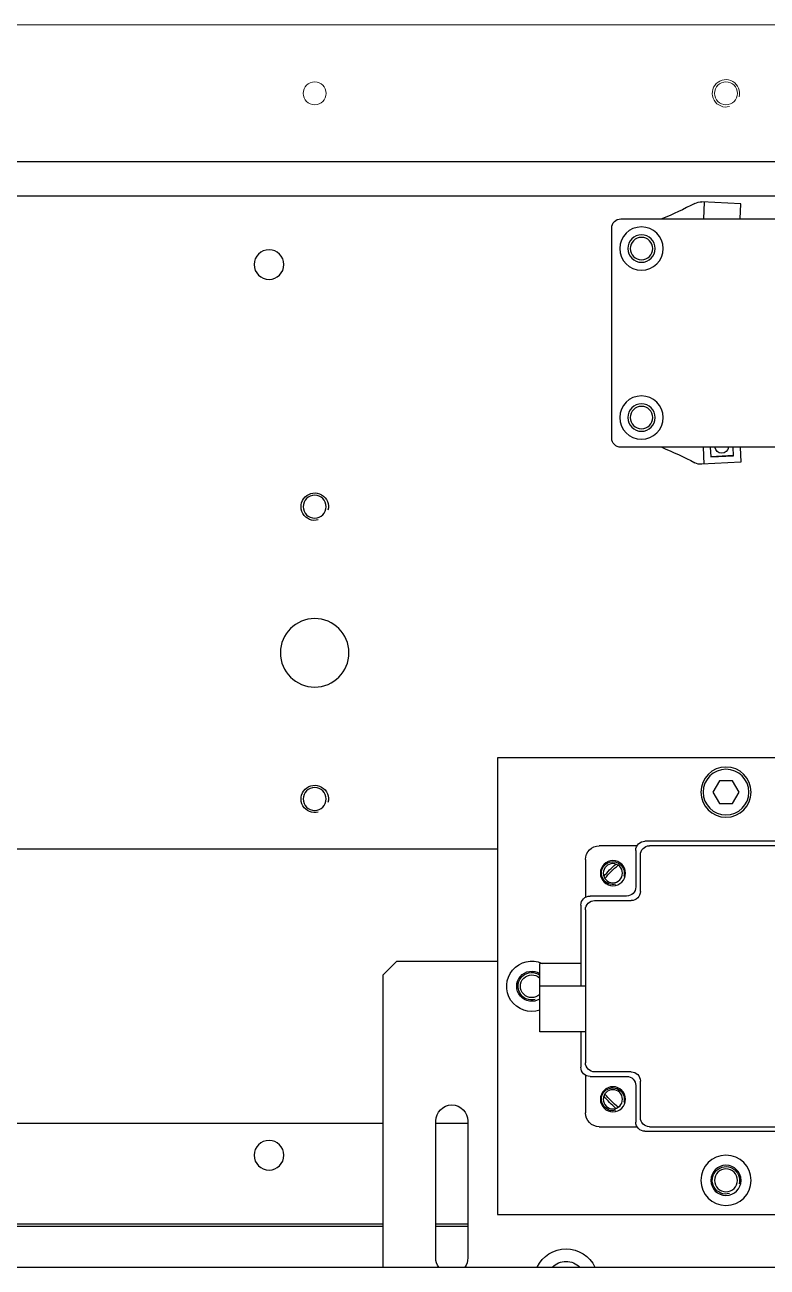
# Model space of a CAD drawing. Header units: millimetres. Extents: x -1052 to 3351, y 0 to 2015.
# Drawn here: x -217.004 to -214.601, y 1707.349 to 1711.373 of the extents above; entities that cross this region are included whole.
import ezdxf

# ---------------------------------------------------------------- set-up
doc = ezdxf.new("R2010")
doc.units = ezdxf.units.MM
doc.layers.add('@ New Renovation', color=7, linetype='Continuous')
for name, color, linetype, lineweight in [('AM_CL', 7, 'Continuous', 15), ('HCJ_RECTANGULAR_TUSOLIDLINE！实线层', 7, 'Continuous', 18), ('QJ_RECTANGULAR_TUBSOLIDLINE！实线层', 7, 'Continuous', 18)]:
    doc.layers.add(name, color=color, linetype=linetype, lineweight=lineweight)

# ---------------------------------------------------------------- blocks, each defined once
blk = doc.blocks.new('*X870')
at = {"layer": '@ New Renovation', "color": 0, "linetype": 'Continuous'}
for p, q in [((-2938.08, -545.7), (-2938.08, 1014.3)), ((-2696.08, 863.3), (-2696.08, -394.7)), ((-2930.58, -105.7), (-2930.58, 574.3)), ((-2705.58, 574.3), (-2705.58, 309.3)), ((-2705.08, 544.3), (-2705.08, 309.3)), ((-2727.58, 504.3), (-2727.58, 309.3)), ((-2787.58, 284.3), (-2787.58, 494.3)), ((-2763.08, 306.3), (-2760.08, 309.3)), ((-2696.08, 309.3), (-2760.08, 309.3)), ((-2763.08, 306.3), (-2763.08, 284.3)), ((-2698.08, 297.8), (-2728.08, 297.8)), ((-2727.58, 297.8), (-2727.58, 290.8)), ((-2705.58, 297.8), (-2705.58, 290.8)), ((-2705.08, 297.8), (-2705.08, 290.8)), ((-2728.08, 290.8), (-2698.08, 290.8)), ((-2807.58, 184.3), (-2807.58, 284.3)), ((-2807.58, 284.3), (-2707.58, 284.3)), ((-2707.58, 284.3), (-2707.58, 184.3)), ((-2762.58, 266.05), (-2762.58, 275.05)), ((-2747.58, 275.05), (-2762.58, 275.05)), ((-2757.58, 265.05), (-2757.58, 275.05)), ((-2747.58, 265.05), (-2747.58, 275.05)), ((-2785.33, 265.05), (-2777.05, 265.05)), ((-2777.33, 256.04), (-2777.33, 264.05)), ((-2775.33, 266.05), (-2757.58, 266.05)), ((-2774.33, 265.05), (-2740.83, 265.05)), ((-2747.58, 266.05), (-2739.83, 266.05)), ((-2738.11, 265.05), (-2729.83, 265.05)), ((-2737.83, 264.05), (-2737.83, 256.04)), ((-2788.33, 253.77), (-2788.33, 262.05)), ((-2776.33, 263.05), (-2776.33, 255.04)), ((-2738.83, 255.04), (-2738.83, 263.05)), ((-2726.83, 262.05), (-2726.83, 253.77)), ((-2877.58, 259.3), (-2923.58, 259.3)), ((-2925.58, 257.3), (-2925.58, 211.3)), ((-2875.58, 211.3), (-2875.58, 257.3)), ((-2787.33, 254.04), (-2779.33, 254.04)), ((-2778.33, 253.04), (-2786.33, 253.04)), ((-2728.83, 253.04), (-2736.83, 253.04)), ((-2735.83, 254.04), (-2727.83, 254.04)), ((-2789.33, 216.55), (-2789.33, 252.04)), ((-2788.33, 217.55), (-2788.33, 251.04)), ((-2726.83, 251.04), (-2726.83, 217.55)), ((-2725.83, 252.04), (-2725.83, 216.55)), ((-2928.86, 231.05), (-2929.3, 239.57)), ((-2872.3, 231.05), (-2871.86, 239.57)), ((-2929.27, 239.04), (-2925.58, 239.24)), ((-2871.89, 239.04), (-2875.58, 239.24)), ((-2875.58, 237.73), (-2873.46, 237.62)), ((-2873.77, 232.63), (-2873.51, 237.63)), ((-2873.46, 237.62), (-2873.72, 232.63)), ((-2802.58, 235.74), (-2800.08, 237.18)), ((-2800.08, 237.18), (-2797.58, 235.74)), ((-2802.58, 232.85), (-2802.58, 235.74)), ((-2797.58, 235.74), (-2797.58, 232.85)), ((-2925.58, 231.23), (-2928.86, 231.05)), ((-2873.72, 232.63), (-2875.58, 232.73)), ((-2875.58, 231.23), (-2872.3, 231.05)), ((-2800.08, 231.41), (-2802.58, 232.85)), ((-2797.58, 232.85), (-2800.08, 231.41))]:
    blk.add_line(p, q, dxfattribs=at)
for centre, radius in [((-2915.58, 334.3), 3.25), ((-2720.58, 334.3), 3.25), ((-2830.58, 324.3), 7.5), ((-2862.58, 324.3), 2.5), ((-2798.58, 324.3), 2.5), ((-2782.33, 259.04), 2.75), ((-2782.33, 259.04), 2.1), ((-2732.83, 259.04), 2.75), ((-2732.83, 259.04), 2.1), ((-2919.08, 252.8), 4.75), ((-2919.08, 252.8), 3), ((-2882.08, 252.8), 4.75), ((-2882.08, 252.8), 3), ((-2919.08, 252.8), 2.46), ((-2882.08, 252.8), 2.46), ((-2800.08, 234.3), 5.5), ((-2715.08, 234.3), 5.5), ((-2800.08, 234.3), 5), ((-2715.08, 234.3), 3.3), ((-2715.08, 234.3), 2.5)]:
    blk.add_circle(centre, radius, dxfattribs=at)
for centre, radius, start, end in [((-2862.58, 324.3), 3, 345, 285), ((-2798.58, 324.3), 3, 345, 285), ((-2728.08, 294.3), 3.5, 90, 270), ((-2698.08, 294.3), 3.5, 55.0844, 90), ((-2698.08, 294.3), 3.5, 270, 304.9156), ((-2757.58, 276.8), 5.5, 341.4379, 204.5035), ((-2757.58, 276.8), 3.3, 327.9398, 212.0602), ((-2757.58, 276.8), 3, 345, 215.6938), ((-2757.58, 276.8), 2.5, 315.5457, 224.4543), ((-2693.08, 269.3), 7, 115.4343, 244.5623), ((-2693.08, 269.3), 4.25, 134.9108, 225.0648), ((-2785.33, 262.05), 3, 90, 180), ((-2775.33, 264.05), 2, 90, 180), ((-2774.33, 263.05), 2, 90, 180), ((-2740.83, 263.05), 2, 0, 90), ((-2739.83, 264.05), 2, 0, 90), ((-2729.83, 262.05), 3, 0, 90), ((-2782.33, 259.04), 2.5, 345, 285), ((-2732.83, 259.04), 2.5, 345, 285), ((-2923.58, 257.3), 2, 90, 180), ((-2877.58, 257.3), 2, 0, 90), ((-2757.58, 234.3), 36, 132.0156, 137.9881), ((-2757.58, 234.3), 35.5, 131.6768, 138.3188), ((-2757.58, 234.3), 35.5, 41.6811, 48.3234), ((-2757.58, 234.3), 36, 42.0119, 47.9844), ((-2779.33, 256.04), 2, 270, 0), ((-2735.83, 256.04), 2, 180, 270), ((-2787.33, 252.04), 2, 90, 180), ((-2786.33, 251.04), 2, 90, 180), ((-2778.33, 255.04), 2, 270, 0), ((-2736.83, 255.04), 2, 180, 270), ((-2728.83, 251.04), 2, 0, 90), ((-2727.83, 252.04), 2, 0, 90), ((-2999.66, 278.57), 80, 332.0977, 337.8173), ((-2801.5, 278.57), 80, 202.1827, 207.9023), ((-2926.31, 239.73), 3, 152.0977, 183), ((-2874.85, 239.73), 3, 357, 27.9023), ((-2875.79, 235.24), 1.5, 278.082, 81.9481), ((-2715.08, 234.3), 3, 345, 285)]:
    blk.add_arc(centre, radius, start, end, dxfattribs=at)
at = {"layer": 'HCJ_RECTANGULAR_TUSOLIDLINE！实线层', "color": 7, "linetype": 'Continuous'}
blk.add_line((-2968.08, 1016.3), (-2968.08, -547.7), dxfattribs=at)
at = {"layer": 'QJ_RECTANGULAR_TUBSOLIDLINE！实线层', "color": 7, "linetype": 'Continuous'}
blk.add_line((-2968.08, -547.7), (-2968.08, 1016.3), dxfattribs=at)
for centre in [(-2953.08, 324.3), (-2953.08, 234.3)]:
    blk.add_circle(centre, 2.5, dxfattribs=at)
at = {"layer": 'QJ_RECTANGULAR_TUBSOLIDLINE！实线层', "color": 3, "linetype": 'Continuous'}
blk.add_arc((-2953.08, 234.3), 3, 345, 285, dxfattribs=at)
blk = doc.blocks.new('1111')
at = {"layer": '@ New Renovation', "color": 0, "xscale": -1.000000000000001, "rotation": 90}
blk.add_blockref('*X870', (742235.8, 28062.85), dxfattribs=at)

msp = doc.modelspace()

# ---------------------------------------------------------------- block references
at = {"layer": 'AM_CL', "xscale": 0.01479181789831161, "yscale": 0.01479181789831161, "zscale": 0.01479181789831161}
msp.add_blockref('1111', (-11190.2858, 1252.3689), dxfattribs=at)

doc.saveas('drawing.dxf')
